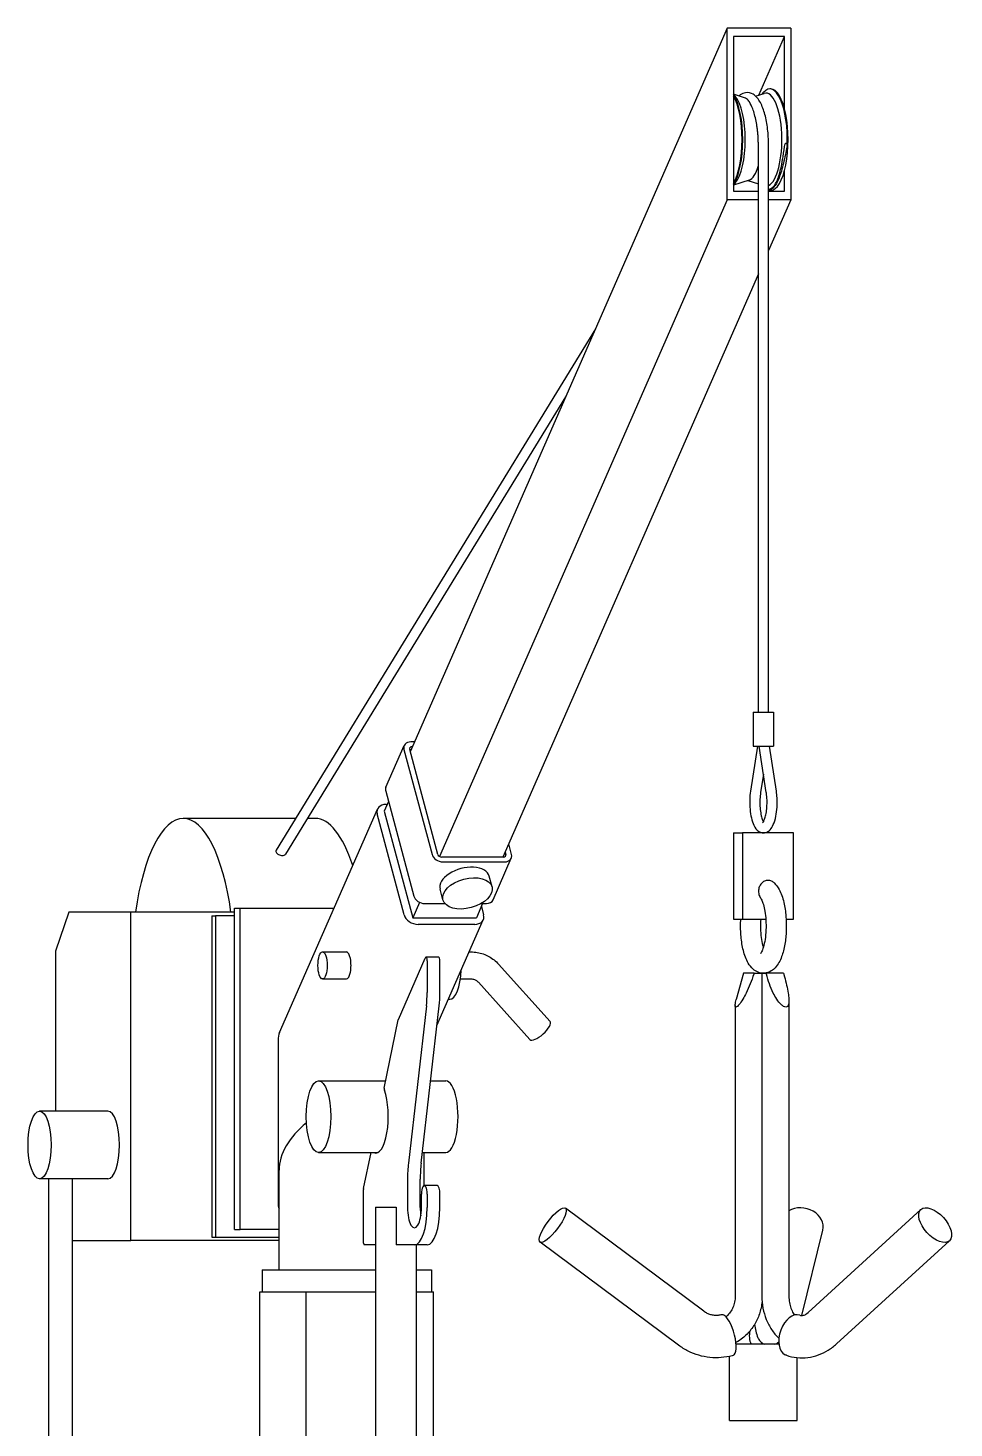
# Model space of a CAD drawing. Header units: millimetres. Extents: x 0 to 100323, y 0 to 59400.
# Drawn here: x 8925 to 9473, y 52328 to 53156 of the extents above; entities that cross this region are included whole.
import ezdxf

# ---------------------------------------------------------------- set-up
doc = ezdxf.new("R2010")
doc.units = ezdxf.units.MM
doc.header["$LTSCALE"] = 100
doc.layers.add('Visible', color=7, linetype='Continuous', lineweight=25)

msp = doc.modelspace()

# ---------------------------------------------------------------- linework, layer by layer
at = {"layer": 'Visible'}
for p, q in [((9338.53, 53155.51), (9151.27, 52727.75)), ((9376.12, 53155.51), (9338.53, 53155.51)), ((9338.53, 53053.99), (9338.53, 53155.51)), ((9342.29, 53150.44), (9342.29, 53059.07)), ((9372.36, 53150.44), (9342.29, 53150.44)), ((9357.2, 53115.8), (9372.36, 53150.44)), ((9372.36, 53108.01), (9372.36, 53150.44)), ((9376.12, 53155.51), (9376.12, 53053.99)), ((9348.78, 53114.27), (9342.29, 53116.39)), ((9343.27, 53115.13), (9342.29, 53116.25)), ((9355.36, 53115.2), (9360.42, 53116.85)), ((9359.19, 53116.45), (9360.08, 53117.46)), ((9364.28, 53119.52), (9363.81, 53119.52)), ((9356.96, 52751.05), (9356.96, 53086.34)), ((9362.96, 52751.05), (9362.96, 53086.34)), ((9372.36, 53059.07), (9372.36, 53071.02)), ((9351.57, 53065.66), (9342.29, 53062.64)), ((9343.27, 53063.9), (9342.29, 53062.78)), ((9342.29, 53059.07), (9356.96, 53059.07)), ((9350.66, 53065.37), (9356.96, 53063.31)), ((9364.28, 53059.52), (9362.96, 53059.52)), ((9362.96, 53059.07), (9372.36, 53059.07)), ((9338.53, 53053.99), (9168.59, 52665.79)), ((9356.96, 53053.99), (9338.53, 53053.99)), ((9376.12, 53053.99), (9362.96, 53053.99)), ((9376.12, 53053.99), (9362.96, 53023.94)), ((9356.96, 53010.23), (9206.04, 52665.47)), ((9260.71, 52977.73), (9072.02, 52669.66)), ((9243.08, 52937.46), (9077.56, 52667.22)), ((9353.96, 52751.05), (9365.96, 52751.05)), ((9353.96, 52751.05), (9353.96, 52731.05)), ((9365.96, 52751.05), (9365.96, 52731.05)), ((9136.87, 52706.77), (9147.65, 52731.39)), ((9147.52, 52729.15), (9164.11, 52667.05)), ((9167.49, 52667.05), (9150.9, 52729.15)), ((9153.82, 52733.56), (9151.6, 52733.56)), ((9152.36, 52730.72), (9152.57, 52730.72)), ((9356.46, 52731.05), (9352.33, 52704.51)), ((9353.96, 52731.05), (9365.96, 52731.05)), ((9361.67, 52703.59), (9357.39, 52731.05)), ((9367.6, 52704.51), (9363.47, 52731.05)), ((9359.96, 52714.54), (9358.26, 52703.59)), ((9136.74, 52704.52), (9153.33, 52642.42)), ((9138.39, 52698.33), (9135.92, 52692.68)), ((9136.93, 52696.62), (9137.64, 52696.62)), ((9083.46, 52688.34), (9017.09, 52688.34)), ((9074.06, 52561.81), (9131.85, 52693.83)), ((9095.08, 52688.34), (9090.49, 52688.34)), ((9147.6, 52631.37), (9131.68, 52690.95)), ((9135.92, 52692.68), (9152.77, 52629.64)), ((9342.19, 52679.82), (9347.67, 52679.82)), ((9342.19, 52679.82), (9342.19, 52628.84)), ((9377.74, 52679.82), (9347.67, 52679.82)), ((9347.67, 52679.82), (9347.67, 52628.84)), ((9377.74, 52628.84), (9377.74, 52679.82)), ((9211.1, 52667.05), (9209.44, 52673.24)), ((9206.25, 52665.47), (9169.79, 52665.47)), ((9170.55, 52662.64), (9207.01, 52662.64)), ((9200.18, 52640.18), (9210.96, 52664.8)), ((9207.34, 52668.44), (9207.71, 52667.05)), ((9199.57, 52647.89), (9197.88, 52654.2)), ((9170.59, 52640.15), (9168.9, 52646.45)), ((9156.74, 52638.71), (9152.77, 52629.64)), ((9159.77, 52638.01), (9171.74, 52638.01)), ((9194.02, 52638.01), (9190.35, 52629.64)), ((9193.15, 52638.01), (9196.23, 52638.01)), ((9193.27, 52636.3), (9194.59, 52631.37)), ((8949.51, 52632.84), (8941.65, 52609.84)), ((8986.11, 52632.84), (8949.51, 52632.84)), ((9047.36, 52632.84), (8986.11, 52632.84)), ((8986.11, 52438.84), (8986.11, 52632.84)), ((9034.03, 52630.84), (9034.03, 52440.84)), ((9034.03, 52630.84), (9036.08, 52630.84)), ((9041.72, 52630.84), (9036.08, 52630.84)), ((9036.08, 52630.84), (9036.08, 52440.84)), ((9047.36, 52630.84), (9041.72, 52630.84)), ((9047.36, 52635.34), (9050.78, 52635.34)), ((9047.36, 52630.84), (9047.36, 52635.34)), ((9047.36, 52445.34), (9047.36, 52630.84)), ((9050.78, 52635.34), (9106.25, 52635.34)), ((9050.78, 52445.34), (9050.78, 52635.34)), ((9152.77, 52629.64), (9190.35, 52629.64)), ((9166.99, 52565.84), (9194.42, 52628.48)), ((9342.19, 52628.84), (9347.67, 52628.84)), ((9347.67, 52628.84), (9361.35, 52628.84)), ((9373.37, 52628.84), (9377.74, 52628.84)), ((9189.34, 52625.7), (9155.89, 52625.7)), ((8941.65, 52609.84), (8941.65, 52515.34)), ((9099.41, 52609.44), (9113.5, 52609.44)), ((9144.23, 52569.46), (9160.15, 52605.81)), ((9168.09, 52606.24), (9160.57, 52606.24)), ((9161.25, 52604.24), (9161.25, 52585.42)), ((9168.77, 52585.42), (9168.77, 52604.24)), ((9186.08, 52609.44), (9187.15, 52609.44)), ((9203.49, 52602.15), (9233.89, 52568.33)), ((9348.09, 52596.84), (9343.93, 52581.34)), ((9354.43, 52596.84), (9348.09, 52596.84)), ((9354.43, 52596.84), (9359.04, 52596.84)), ((9359.04, 52596.84), (9361.56, 52596.84)), ((9359.04, 52596.84), (9359.04, 52405.84)), ((9371.84, 52596.84), (9361.56, 52596.84)), ((9371.84, 52596.84), (9372.4, 52594.75)), ((9099.41, 52593.44), (9113.5, 52593.44)), ((9180.85, 52593.44), (9187.15, 52593.44)), ((9191.59, 52591.46), (9221.99, 52557.63)), ((9173.82, 52581.44), (9174.58, 52581.44)), ((9375.04, 52580.7), (9375.04, 52405.84)), ((9160.81, 52577.47), (9150.16, 52484.63)), ((9157.68, 52484.63), (9168.33, 52577.47)), ((9343.28, 52577.81), (9343.28, 52405.84)), ((9135.88, 52528.92), (9144.15, 52569.19)), ((9073.12, 52557.16), (9073.12, 52461.22)), ((9097.05, 52533.26), (9136.77, 52533.26)), ((9163.25, 52533.26), (9172.23, 52533.26)), ((8972.6, 52515.34), (8932.19, 52515.34)), ((9097.05, 52490.86), (9132.11, 52490.86)), ((9123.68, 52469.58), (9128.05, 52490.86)), ((9158.39, 52490.86), (9172.23, 52490.86)), ((9159.48, 52471.34), (9159.48, 52490.86)), ((9073.71, 52421.53), (9073.71, 52480.46)), ((8937.83, 52475.34), (8932.19, 52475.34)), ((8937.41, 52475.34), (8937.41, 52288.68)), ((8951.41, 52475.34), (8937.83, 52475.34)), ((8951.41, 52475.34), (8951.41, 52288.68)), ((8972.6, 52475.34), (8951.41, 52475.34)), ((9149.62, 52475.09), (9149.62, 52458.34)), ((9157.14, 52458.34), (9157.14, 52475.09)), ((9167.06, 52471.34), (9159.54, 52471.34)), ((9123.63, 52437.34), (9123.63, 52469.06)), ((9157.83, 52458.34), (9157.83, 52466.34)), ((9161.25, 52466.34), (9161.25, 52458.34)), ((9168.77, 52458.34), (9168.77, 52466.34)), ((9130.78, 52458.53), (9142.89, 52458.53)), ((9130.78, 52458.53), (9130.78, 52288.68)), ((9142.89, 52458.53), (9142.89, 52436.34)), ((9324.74, 52397.02), (9242.94, 52457.98)), ((9386.33, 52396.22), (9453.02, 52457.18)), ((8951.41, 52438.84), (8986.11, 52438.84)), ((9073.71, 52438.84), (8986.11, 52438.84)), ((9034.03, 52440.84), (9036.08, 52440.84)), ((9036.08, 52440.84), (9073.71, 52440.84)), ((9047.36, 52445.34), (9050.78, 52445.34)), ((9073.71, 52445.34), (9050.78, 52445.34)), ((9309.81, 52376.97), (9228, 52437.93)), ((9382.6, 52394.52), (9395.1, 52444.94)), ((9403.2, 52377.77), (9469.89, 52438.73)), ((9130.78, 52436.34), (9123.97, 52436.34)), ((9153.73, 52436.34), (9142.89, 52436.34)), ((9161.25, 52436.34), (9153.73, 52436.34)), ((9154.78, 52436.34), (9154.78, 52288.68)), ((9063.71, 52421.53), (9130.78, 52421.53)), ((9063.71, 52421.53), (9063.71, 52408.53)), ((9154.78, 52421.53), (9163.71, 52421.53)), ((9163.71, 52421.53), (9163.71, 52408.53)), ((9062.44, 52288.68), (9062.44, 52408.53)), ((9062.44, 52408.53), (9063.71, 52408.53)), ((9063.71, 52408.53), (9086.38, 52408.53)), ((9086.38, 52408.53), (9089.8, 52408.53)), ((9089.8, 52408.53), (9099.2, 52408.53)), ((9089.8, 52288.68), (9089.8, 52408.53)), ((9099.2, 52408.53), (9130.78, 52408.53)), ((9154.78, 52408.53), (9155.58, 52408.53)), ((9155.58, 52408.53), (9164.98, 52408.53)), ((9164.98, 52298.58), (9164.98, 52408.53)), ((9369.08, 52377.54), (9343.79, 52377.54)), ((9339.96, 52332.54), (9339.96, 52370.37)), ((9379.96, 52332.54), (9379.96, 52369.65)), ((9339.96, 52332.54), (9379.96, 52332.54))]:
    msp.add_line(p, q, dxfattribs=at)
for centre, major_axis, ratio, start_param, end_param in [((9337.5, 53089.52), (0, 30), 0.34202, 3.627382, 5.797396), ((9363.81, 53089.52), (0, 30), 0.34202, 4.600114, 6.655712), ((9361.46, 53089.52), (0, -27.5), 0.34202, 0.160287, 3.252594), ((9364.28, 53089.52), (0, -30), 0.34202, 0, 3.141593), ((9337.03, 53089.52), (0, 30), 0.34202, 3.679916, 5.744862), ((9339.85, 53089.52), (0, -27.5), 0.34202, 0.372527, 2.769066), ((9350.66, 53089.52), (0, -24), 0.34202, 0.111001, 0.876377), ((9152.78, 52729.15), (-5.13, 2.25), 0.740488, 5.246302, 6.817098), ((9152.78, 52729.15), (-1.83, 0.8), 0.740488, 5.246302, 6.817098), ((9142, 52704.52), (-5.13, 2.25), 0.740488, 0, 0.533913), ((9138.45, 52690.95), (-6.6, 2.89), 0.740488, 5.246302, 6.817098), ((9017.09, 52599.34), (0, 89), 0.34202, 5.098301, 7.468069), ((9095.08, 52599.34), (0, 89), 0.34202, 5.468694, 6.283185), ((9169.37, 52667.05), (5.13, -2.25), 0.740488, 3.675506, 5.246302), ((9169.37, 52667.05), (-1.83, 0.8), 0.740488, 0.533913, 2.104709), ((9205.83, 52667.05), (1.83, -0.8), 0.740488, 5.246302, 6.817098), ((9205.83, 52667.05), (5.13, -2.25), 0.740488, 5.246302, 6.817098), ((9183.39, 52650.32), (14.49, 3.87), 0.578533, 0, 3.141593), ((9158.59, 52642.42), (5.13, -2.25), 0.740488, 3.675506, 5.246302), ((9195.05, 52642.42), (5.13, -2.25), 0.740488, 5.246302, 6.283185), ((9154.37, 52631.37), (-6.6, 2.89), 0.740488, 0.533913, 2.104709), ((9187.82, 52631.37), (6.6, -2.89), 0.740488, 5.246302, 6.817098), ((9113.5, 52601.44), (0, -8), 0.34202, 0, 3.141593), ((9160.57, 52604.24), (0, 2), 0.34202, 4.712389, 6.94641), ((9168.09, 52604.24), (0, 2), 0.34202, 4.712389, 6.283185), ((9174.58, 52601.44), (0, -20), 0.34202, 0, 1.430482), ((9152.7, 52585.42), (0, -25), 0.34202, 1.247129, 1.570796), ((9160.22, 52585.42), (0, 25), 0.34202, 4.388722, 4.712389), ((9079.88, 52557.16), (0, -9.14), 0.740488, 4.178476, 4.712389), ((9144.44, 52568.67), (0, 1), 0.34202, 0.663225, 1.029744), ((9227.94, 52562.98), (5.95, 5.35), 0.340694, 3.141593, 6.283185), ((9136.17, 52528.41), (0, 1), 0.34202, 1.029744, 2.3842), ((9172.23, 52512.06), (0, -21.2), 0.34202, 0, 3.141593), ((9130.88, 52512.06), (0, -21.5), 0.34202, 6.115937, 8.667385), ((8972.6, 52495.34), (0, 20), 0.34202, 3.141593, 6.283185), ((9113.71, 52491.15), (38, 19.32), 0.646341, 1.890434, 2.824039), ((9159.89, 52475.09), (0, -30), 0.34202, 4.388722, 4.712389), ((9167.4, 52475.09), (0, 30), 0.34202, 1.247129, 1.570796), ((9159.54, 52466.34), (0, 5), 0.34202, 4.712389, 7.853982), ((9167.06, 52466.34), (0, 5), 0.34202, 4.712389, 6.283185), ((9123.97, 52469.06), (0, 1), 0.34202, 1.029744, 1.570796), ((9079.88, 52461.22), (0, 9.14), 0.740488, 1.570796, 1.992714), ((9153.73, 52458.34), (0, -12), 0.34202, 4.712389, 7.853982), ((9153.73, 52458.34), (0, -22), 0.34202, 0, 1.570796), ((9161.25, 52458.34), (0, 12), 0.34202, 1.570796, 1.984033), ((9161.25, 52458.34), (0, -22), 0.34202, 0, 1.570796), ((9382.97, 52447.95), (12.13, -3.01), 0.806707, 0, 2.46388), ((9123.97, 52437.34), (0, -1), 0.34202, 4.712389, 6.283185), ((9338.63, 52382.92), (3.35, -12.04), 0.330891, 0.201459, 3.141593), ((9377.35, 52382.92), (4.04, 11.83), 0.621872, 0, 3.057503), ((9363.91, 52382.92), (-10.41, -6.91), 0.952763, 5.463497, 6.135685)]:
    msp.add_ellipse(centre, major_axis=major_axis, ratio=ratio, start_param=start_param, end_param=end_param, dxfattribs=at)
for centre, major_axis, ratio in [((9185.08, 52644.02), (-14.49, -3.87), 0.578533), ((9099.41, 52601.44), (0, -8), 0.34202), ((9097.05, 52512.06), (0, -21.2), 0.34202), ((8932.19, 52495.34), (0, 20), 0.34202), ((9235.47, 52447.95), (7.47, 10.02), 0.280166), ((9461.45, 52447.95), (-8.43, 9.23), 0.526541)]:
    msp.add_ellipse(centre, major_axis=major_axis, ratio=ratio, dxfattribs=at)
for points, knots in [([(9362.96, 53086.34), (9362.96, 53089.54), (9362.78, 53092.73), (9362.07, 53098.84), (9361.53, 53101.74), (9360.12, 53107.04), (9359.23, 53109.42), (9357.02, 53113.53), (9355.67, 53115.26), (9352.55, 53117.12), (9350.97, 53117.5), (9348.28, 53117.1), (9347.2, 53116.59), (9346.02, 53115.73), (9345.79, 53115.53), (9345.56, 53115.33)], [1.570796, 1.570796, 1.570796, 1.570796, 1.901084, 1.901084, 2.233772, 2.233772, 2.576247, 2.576247, 2.940996, 2.940996, 3.192636, 3.192636, 3.388019, 3.388019, 3.440819, 3.440819, 3.440819, 3.440819]), ([(9355.96, 53098.56), (9355.86, 53099.16), (9355.74, 53099.78), (9355.08, 53103.16), (9354.43, 53105.64), (9353.05, 53109.37), (9352.37, 53110.75), (9351.12, 53112.57), (9350.59, 53113.16), (9349.62, 53113.91), (9349.21, 53114.14), (9348.78, 53114.27)], [0.896784, 0.896784, 0.896784, 0.896784, 0.991091, 0.991091, 1.406249, 1.406249, 1.734251, 1.734251, 1.961436, 1.961436, 2.129963, 2.129963, 2.129963, 2.129963]), ([(9356.96, 53086.34), (9356.96, 53087.19), (9356.95, 53088.04), (9356.9, 53089.73), (9356.85, 53090.57), (9356.75, 53092.24), (9356.68, 53093.06), (9356.52, 53094.68), (9356.42, 53095.48), (9356.21, 53097.05), (9356.09, 53097.81), (9355.96, 53098.56)], [1.5707963, 1.5707963, 1.5707963, 1.5707963, 1.6651974, 1.6651974, 1.7595985, 1.7595985, 1.8539996, 1.8539996, 1.9484007, 1.9484007, 2.0428018, 2.0428018, 2.0428018, 2.0428018]), ([(9362.96, 53060.3), (9363.3, 53060.3), (9363.64, 53060.36), (9365.11, 53060.87), (9366.18, 53061.93), (9368.13, 53065.24), (9368.99, 53067.48), (9370.25, 53072.13), (9370.9, 53075.11), (9372, 53082.5), (9372.3, 53085.06), (9372.75, 53086.8), (9372.85, 53087.08), (9372.99, 53087.33), (9373.03, 53087.4), (9373.11, 53087.48), (9373.14, 53087.5), (9373.2, 53087.53), (9373.23, 53087.53), (9373.29, 53087.53), (9373.32, 53087.52), (9373.38, 53087.49), (9373.41, 53087.47), (9373.5, 53087.38), (9373.55, 53087.3), (9373.73, 53087.01), (9373.83, 53086.72), (9373.94, 53086.4), (9373.97, 53086.28), (9374.01, 53086.15)], [8.153074, 8.153074, 8.153074, 8.153074, 8.445669, 8.445669, 9.451376, 9.451376, 10.479022, 10.479022, 11.228664, 11.228664, 11.764541, 11.764541, 11.900113, 11.900113, 11.945023, 11.945023, 11.971871, 11.971871, 11.99128, 11.99128, 12.01038, 12.01038, 12.037111, 12.037111, 12.090592, 12.090592, 12.255197, 12.255197, 12.34602, 12.34602, 12.34602, 12.34602]), ([(9374.01, 53086.15), (9373.49, 53083.72), (9372.92, 53080.4), (9371.34, 53073.48), (9370.49, 53070.45), (9368.58, 53065.31), (9367.52, 53063.25), (9365.3, 53060.43), (9364.15, 53059.66), (9362.96, 53059.53)], [-4.433452, -4.433452, -4.433452, -4.433452, -3.984639, -3.984639, -3.566596, -3.566596, -3.143744, -3.143744, -2.731892, -2.731892, -2.731892, -2.731892]), ([(9352.33, 52704.51), (9352.06, 52702.79), (9351.9, 52700.97), (9351.8, 52697.31), (9351.86, 52695.48), (9352.18, 52691.94), (9352.44, 52690.24), (9353.2, 52687.03), (9353.68, 52685.55), (9355.01, 52682.83), (9355.84, 52681.57), (9357.97, 52680.19), (9358.94, 52679.84), (9360.68, 52679.84), (9361.39, 52680.01), (9362.75, 52680.63), (9363.35, 52681.1), (9364.68, 52682.49), (9365.28, 52683.51), (9366.45, 52686.1), (9366.95, 52687.79), (9367.66, 52691.31), (9367.89, 52693.12), (9368.12, 52696.77), (9368.12, 52698.61), (9367.95, 52701.81), (9367.8, 52703.19), (9367.6, 52704.51)], [4.28531, 4.28531, 4.28531, 4.28531, 4.632279, 4.632279, 4.971617, 4.971617, 5.31338, 5.31338, 5.670174, 5.670174, 6.063688, 6.063688, 6.282829, 6.282829, 6.438692, 6.438692, 6.625729, 6.625729, 6.931742, 6.931742, 7.322231, 7.322231, 7.674442, 7.674442, 8.014785, 8.014785, 8.28106, 8.28106, 8.28106, 8.28106]), ([(9358.26, 52703.59), (9358.07, 52702.37), (9357.94, 52701.06), (9357.81, 52698.33), (9357.82, 52696.91), (9357.98, 52694.17), (9358.13, 52692.84), (9358.54, 52690.44), (9358.8, 52689.37), (9359.35, 52687.64), (9359.65, 52686.96), (9359.93, 52686.46), (9359.95, 52686.43), (9359.96, 52686.4)], [4.28531, 4.28531, 4.28531, 4.28531, 4.577941, 4.577941, 4.877683, 4.877683, 5.177062, 5.177062, 5.468064, 5.468064, 5.737758, 5.737758, 5.754096, 5.754096, 5.754096, 5.754096]), ([(9359.44, 52685.71), (9359.44, 52685.71), (9359.49, 52685.75), (9359.7, 52685.99), (9359.9, 52686.26), (9360.34, 52687.09), (9360.59, 52687.7), (9361.09, 52689.24), (9361.34, 52690.22), (9361.75, 52692.44), (9361.9, 52693.71), (9362.09, 52696.39), (9362.12, 52697.8), (9362.03, 52700.57), (9361.91, 52701.94), (9361.71, 52703.33), (9361.69, 52703.46), (9361.67, 52703.59)], [6.524134, 6.524134, 6.524134, 6.524134, 6.657481, 6.657481, 6.857365, 6.857365, 7.09273, 7.09273, 7.361824, 7.361824, 7.651504, 7.651504, 7.950338, 7.950338, 8.250422, 8.250422, 8.28106, 8.28106, 8.28106, 8.28106]), ([(9360.58, 52679.82), (9360.5, 52679.83), (9360.42, 52679.83), (9360.25, 52679.83), (9360.17, 52679.83), (9360.01, 52679.84), (9359.92, 52679.84), (9359.76, 52679.83), (9359.68, 52679.83), (9359.51, 52679.83), (9359.43, 52679.83), (9359.35, 52679.82)], [4.67276593, 4.67276593, 4.67276593, 4.67276593, 4.68861515, 4.68861515, 4.70446437, 4.70446437, 4.72031359, 4.72031359, 4.73616281, 4.73616281, 4.75201204, 4.75201204, 4.75201204, 4.75201204]), ([(9072.02, 52669.66), (9071.94, 52669.53), (9071.88, 52669.38), (9071.82, 52668.98), (9071.87, 52668.71), (9072.08, 52668.19), (9072.27, 52667.92), (9072.77, 52667.4), (9073.09, 52667.17), (9073.75, 52666.8), (9074.12, 52666.64), (9074.89, 52666.44), (9075.28, 52666.38), (9075.63, 52666.38)], [1.2139281, 1.2139281, 1.2139281, 1.2139281, 1.2874976, 1.2874976, 1.4103887, 1.4103887, 1.531891, 1.531891, 1.6533934, 1.6533934, 1.7659217, 1.7659217, 1.8784501, 1.8784501, 1.8784501, 1.8784501]), ([(9075.63, 52666.38), (9075.99, 52666.38), (9076.34, 52666.44), (9076.94, 52666.64), (9077.19, 52666.8), (9077.44, 52667.05), (9077.51, 52667.13), (9077.56, 52667.22)], [0, 0, 0, 0, 0.1125283, 0.1125283, 0.2250567, 0.2250567, 0.2729869, 0.2729869, 0.2729869, 0.2729869]), ([(9366.29, 52650.23), (9367.55, 52649.07), (9368.45, 52647.77), (9370.46, 52644.09), (9371.34, 52641.52), (9372.61, 52636.08), (9373.03, 52633.27), (9373.49, 52627.63), (9373.54, 52624.8), (9373.32, 52619.26), (9373.04, 52616.54), (9372.15, 52611.33), (9371.53, 52608.86), (9369.8, 52604.16), (9368.7, 52601.96), (9366.26, 52599.37), (9365.51, 52598.72), (9363.41, 52597.44), (9361.91, 52596.91), (9359.14, 52596.79), (9357.94, 52597.01), (9355.71, 52597.84), (9354.72, 52598.49), (9352.65, 52600.29), (9351.75, 52601.51), (9349.7, 52605.01), (9348.8, 52607.5), (9347.45, 52612.83), (9346.99, 52615.63), (9346.47, 52621.28), (9346.39, 52624.1), (9346.49, 52627.55), (9346.52, 52628.19), (9346.55, 52628.84)], [3.446752, 3.446752, 3.446752, 3.446752, 3.700827, 3.700827, 4.110859, 4.110859, 4.48087, 4.48087, 4.829653, 4.829653, 5.176287, 5.176287, 5.535136, 5.535136, 5.934006, 5.934006, 6.0785, 6.0785, 6.268935, 6.268935, 6.411024, 6.411024, 6.571261, 6.571261, 6.812696, 6.812696, 7.216352, 7.216352, 7.590151, 7.590151, 7.939832, 7.939832, 8.020885, 8.020885, 8.020885, 8.020885]), ([(9362.7, 52651.67), (9362.36, 52651.67), (9361.98, 52651.63), (9361.25, 52651.47), (9360.9, 52651.35), (9360.26, 52651.06), (9359.92, 52650.87), (9359.29, 52650.41), (9359, 52650.14), (9358.5, 52649.6), (9358.25, 52649.27), (9357.83, 52648.57), (9357.65, 52648.19), (9357.37, 52647.46), (9357.25, 52647.04), (9357.1, 52646.17), (9357.06, 52645.73), (9357.06, 52644.92), (9357.1, 52644.47), (9357.26, 52643.59), (9357.38, 52643.16), (9357.65, 52642.4), (9357.84, 52642), (9358.15, 52641.46), (9358.25, 52641.31), (9358.36, 52641.16)], [0, 0, 0, 0, 0.109289, 0.109289, 0.218577, 0.218577, 0.330285, 0.330285, 0.441992, 0.441992, 0.557546, 0.557546, 0.6731, 0.6731, 0.793931, 0.793931, 0.914763, 0.914763, 1.038025, 1.038025, 1.161287, 1.161287, 1.282966, 1.282966, 1.334649, 1.334649, 1.334649, 1.334649]), ([(9366.29, 52650.23), (9366.13, 52650.38), (9365.97, 52650.51), (9365.48, 52650.87), (9365.14, 52651.06), (9364.5, 52651.35), (9364.15, 52651.47), (9363.42, 52651.63), (9363.04, 52651.67), (9362.7, 52651.67)], [3.3051203, 3.3051203, 3.3051203, 3.3051203, 3.3667318, 3.3667318, 3.4784394, 3.4784394, 3.5877279, 3.5877279, 3.6970165, 3.6970165, 3.6970165, 3.6970165]), ([(9358.36, 52641.16), (9358.52, 52640.92), (9358.76, 52640.52), (9359.31, 52639.33), (9359.63, 52638.47), (9360.26, 52636.29), (9360.57, 52634.92), (9361.09, 52631.79), (9361.29, 52630.01), (9361.5, 52626.27), (9361.52, 52624.3), (9361.35, 52620.46), (9361.18, 52618.58), (9360.66, 52615.17), (9360.33, 52613.63), (9359.62, 52611.15), (9359.24, 52610.16), (9358.61, 52608.87), (9358.34, 52608.48), (9358.18, 52608.29), (9358.16, 52608.26), (9358.16, 52608.26)], [3.59734, 3.59734, 3.59734, 3.59734, 3.781293, 3.781293, 4.00416, 4.00416, 4.262708, 4.262708, 4.544064, 4.544064, 4.83578, 4.83578, 5.128198, 5.128198, 5.411443, 5.411443, 5.671107, 5.671107, 5.888428, 5.888428, 5.960685, 5.960685, 5.960685, 5.960685]), ([(9359.96, 52612.36), (9359.87, 52612.69), (9359.78, 52613.03), (9359.36, 52614.73), (9359.08, 52616.25), (9358.64, 52619.64), (9358.5, 52621.51), (9358.41, 52625.22), (9358.45, 52627.06), (9358.58, 52628.84)], [7.156646, 7.156646, 7.156646, 7.156646, 7.2283359, 7.2283359, 7.4960228, 7.4960228, 7.7820407, 7.7820407, 8.0562588, 8.0562588, 8.0562588, 8.0562588]), ([(9187.15, 52609.44), (9188.38, 52609.44), (9189.6, 52609.34), (9192.03, 52608.93), (9193.22, 52608.62), (9195.54, 52607.82), (9196.67, 52607.31), (9198.82, 52606.13), (9199.85, 52605.44), (9201.77, 52603.91), (9202.67, 52603.07), (9203.49, 52602.15)], [1.5707963, 1.5707963, 1.5707963, 1.5707963, 1.727876, 1.727876, 1.8849556, 1.8849556, 2.0420352, 2.0420352, 2.1991149, 2.1991149, 2.3561945, 2.3561945, 2.3561945, 2.3561945]), ([(9354.43, 52596.84), (9354.38, 52596.65), (9354.32, 52596.47), (9352.99, 52592.37), (9351.46, 52588.54), (9349.17, 52583.95), (9348.48, 52582.67), (9347.05, 52580.28), (9346.29, 52579.16), (9345.26, 52577.9), (9344.9, 52577.52), (9344.26, 52576.99), (9343.97, 52576.84), (9343.56, 52576.84), (9343.41, 52576.99), (9343.27, 52577.52), (9343.27, 52577.9), (9343.39, 52579.13), (9343.63, 52580.2), (9343.93, 52581.34)], [1.088829, 1.088829, 1.088829, 1.088829, 1.142255, 1.142255, 2.284509, 2.284509, 2.684932, 2.684932, 3.085354, 3.085354, 3.268349, 3.268349, 3.451344, 3.451344, 3.634339, 3.634339, 3.817333, 3.817333, 4.202836, 4.202836, 4.202836, 4.202836]), ([(9372.4, 52594.75), (9373.31, 52591.37), (9374.11, 52588.09), (9374.8, 52583.95), (9374.97, 52582.67), (9375.08, 52580.28), (9375.02, 52579.16), (9374.63, 52577.9), (9374.44, 52577.52), (9373.91, 52576.99), (9373.56, 52576.84), (9372.78, 52576.84), (9372.31, 52576.99), (9371.38, 52577.52), (9370.9, 52577.9), (9369.56, 52579.16), (9368.69, 52580.28), (9367.09, 52582.67), (9366.38, 52583.95), (9364.08, 52588.54), (9362.72, 52592.37), (9361.66, 52596.47), (9361.61, 52596.65), (9361.56, 52596.84)], [1.29226, 1.29226, 1.29226, 1.29226, 2.284509, 2.284509, 2.684932, 2.684932, 3.085354, 3.085354, 3.268349, 3.268349, 3.451344, 3.451344, 3.634339, 3.634339, 3.817333, 3.817333, 4.217756, 4.217756, 4.618178, 4.618178, 5.760433, 5.760433, 5.813859, 5.813859, 5.813859, 5.813859]), ([(9187.15, 52593.44), (9187.49, 52593.44), (9187.83, 52593.41), (9188.49, 52593.3), (9188.81, 52593.22), (9189.43, 52593), (9189.73, 52592.87), (9190.31, 52592.55), (9190.58, 52592.37), (9191.11, 52591.95), (9191.36, 52591.72), (9191.59, 52591.46)], [1.5707963, 1.5707963, 1.5707963, 1.5707963, 1.727876, 1.727876, 1.8849556, 1.8849556, 2.0420352, 2.0420352, 2.1991149, 2.1991149, 2.3561945, 2.3561945, 2.3561945, 2.3561945]), ([(9343.28, 52405.84), (9343.28, 52404.72), (9343.17, 52403.59), (9342.72, 52401.41), (9342.38, 52400.35), (9341.51, 52398.35), (9340.97, 52397.41), (9339.74, 52395.69), (9339.04, 52394.9), (9338.12, 52394.08), (9337.97, 52393.95), (9337.81, 52393.82)], [3.1415927, 3.1415927, 3.1415927, 3.1415927, 3.3588037, 3.3588037, 3.5760147, 3.5760147, 3.7932257, 3.7932257, 4.0104367, 4.0104367, 4.0542795, 4.0542795, 4.0542795, 4.0542795]), ([(9359.04, 52405.84), (9359.04, 52403.5), (9359.26, 52401.16), (9360.12, 52396.59), (9360.76, 52394.36), (9362.47, 52390.09), (9363.53, 52388.05), (9366.03, 52384.34), (9367.45, 52382.66), (9369.05, 52381.19)], [4.712389, 4.712389, 4.712389, 4.712389, 4.9529674, 4.9529674, 5.1935459, 5.1935459, 5.4341244, 5.4341244, 5.6673261, 5.6673261, 5.6673261, 5.6673261]), ([(9375.04, 52405.84), (9375.04, 52404.61), (9375.14, 52403.38), (9375.55, 52401.01), (9375.85, 52399.86), (9376.61, 52397.73), (9377.07, 52396.75), (9377.81, 52395.5), (9378.04, 52395.14), (9378.28, 52394.81)], [4.712389, 4.712389, 4.712389, 4.712389, 4.9308731, 4.9308731, 5.1493572, 5.1493572, 5.3678413, 5.3678413, 5.462003, 5.462003, 5.462003, 5.462003]), ([(9335.28, 52394.96), (9334.57, 52394.76), (9333.85, 52394.63), (9332.41, 52394.5), (9331.68, 52394.51), (9330.23, 52394.65), (9329.52, 52394.78), (9328.1, 52395.19), (9327.4, 52395.46), (9326.04, 52396.14), (9325.38, 52396.55), (9324.74, 52397.02)], [4.4565876, 4.4565876, 4.4565876, 4.4565876, 4.6299209, 4.6299209, 4.8032542, 4.8032542, 4.9765876, 4.9765876, 5.1499209, 5.1499209, 5.3232542, 5.3232542, 5.3232542, 5.3232542]), ([(9359.15, 52402.92), (9359.03, 52401.55), (9358.82, 52400.18), (9358.01, 52396.54), (9357.25, 52394.3), (9355.26, 52390.05), (9354.03, 52388.04), (9351.15, 52384.36), (9349.5, 52382.68), (9346.43, 52380.22), (9345.09, 52379.32), (9343.7, 52378.53)], [3.2372391, 3.2372391, 3.2372391, 3.2372391, 3.3728921, 3.3728921, 3.6041915, 3.6041915, 3.835491, 3.835491, 4.0667904, 4.0667904, 4.2259977, 4.2259977, 4.2259977, 4.2259977]), ([(9381.39, 52394.75), (9381.71, 52394.64), (9382.01, 52394.57), (9382.57, 52394.51), (9382.84, 52394.51), (9383.4, 52394.58), (9383.69, 52394.65), (9384.35, 52394.88), (9384.71, 52395.04), (9385.48, 52395.52), (9385.9, 52395.83), (9386.33, 52396.22)], [6.0273839, 6.0273839, 6.0273839, 6.0273839, 6.2007172, 6.2007172, 6.3740505, 6.3740505, 6.5473839, 6.5473839, 6.7207172, 6.7207172, 6.8940505, 6.8940505, 6.8940505, 6.8940505]), ([(9354.69, 52389.24), (9354.9, 52387.83), (9355.16, 52386.52), (9355.78, 52383.92), (9356.15, 52382.67), (9356.7, 52381.39)], [5.443887, 5.443887, 5.443887, 5.443887, 5.660128, 5.660128, 5.8970628, 5.8970628, 5.8970628, 5.8970628]), ([(9356.7, 52381.39), (9356.85, 52381.04), (9357.03, 52380.69), (9357.51, 52379.92), (9357.84, 52379.52), (9358.49, 52378.84), (9358.89, 52378.5), (9359.71, 52377.94), (9360.13, 52377.71), (9360.54, 52377.54)], [3.9134994, 3.9134994, 3.9134994, 3.9134994, 4.0269722, 4.0269722, 4.1756297, 4.1756297, 4.3241514, 4.3241514, 4.4602867, 4.4602867, 4.4602867, 4.4602867]), ([(9341.57, 52370.76), (9339.42, 52370.19), (9337.21, 52369.81), (9332.75, 52369.46), (9330.51, 52369.49), (9326.07, 52369.95), (9323.87, 52370.38), (9319.58, 52371.64), (9317.5, 52372.46), (9313.5, 52374.46), (9311.6, 52375.64), (9309.81, 52376.97)], [4.4674853, 4.4674853, 4.4674853, 4.4674853, 4.6386391, 4.6386391, 4.8097929, 4.8097929, 4.9809466, 4.9809466, 5.1521004, 5.1521004, 5.3232542, 5.3232542, 5.3232542, 5.3232542]), ([(9342.72, 52371.34), (9342.66, 52371.3), (9342.61, 52371.27), (9342.2, 52371), (9341.87, 52370.84), (9341.57, 52370.76)], [8.1377852, 8.1377852, 8.1377852, 8.1377852, 8.1697183, 8.1697183, 8.399744, 8.399744, 8.399744, 8.399744]), ([(9366.79, 52377.54), (9367.21, 52377.71), (9367.65, 52377.94), (9368.38, 52378.41), (9368.69, 52378.64), (9368.97, 52378.88)], [5.0772884, 5.0772884, 5.0772884, 5.0772884, 5.2124666, 5.2124666, 5.3176678, 5.3176678, 5.3176678, 5.3176678]), ([(9373.53, 52371.01), (9373.27, 52371.1), (9373.01, 52371.21), (9372.73, 52371.33), (9372.72, 52371.34), (9372.71, 52371.34)], [8.7692287, 8.7692287, 8.7692287, 8.7692287, 8.8795098, 8.8795098, 8.883432, 8.883432, 8.883432, 8.883432]), ([(9373.53, 52371.01), (9375.55, 52370.34), (9377.66, 52369.89), (9381.92, 52369.45), (9384.08, 52369.48), (9388.33, 52370), (9390.43, 52370.51), (9394.44, 52371.94), (9396.36, 52372.86), (9399.96, 52375.07), (9401.65, 52376.35), (9403.2, 52377.77)], [6.0335381, 6.0335381, 6.0335381, 6.0335381, 6.2056406, 6.2056406, 6.3777431, 6.3777431, 6.5498456, 6.5498456, 6.721948, 6.721948, 6.8940505, 6.8940505, 6.8940505, 6.8940505])]:
    msp.add_open_spline(points, degree=3, knots=knots, dxfattribs=at)

doc.saveas('drawing.dxf')
